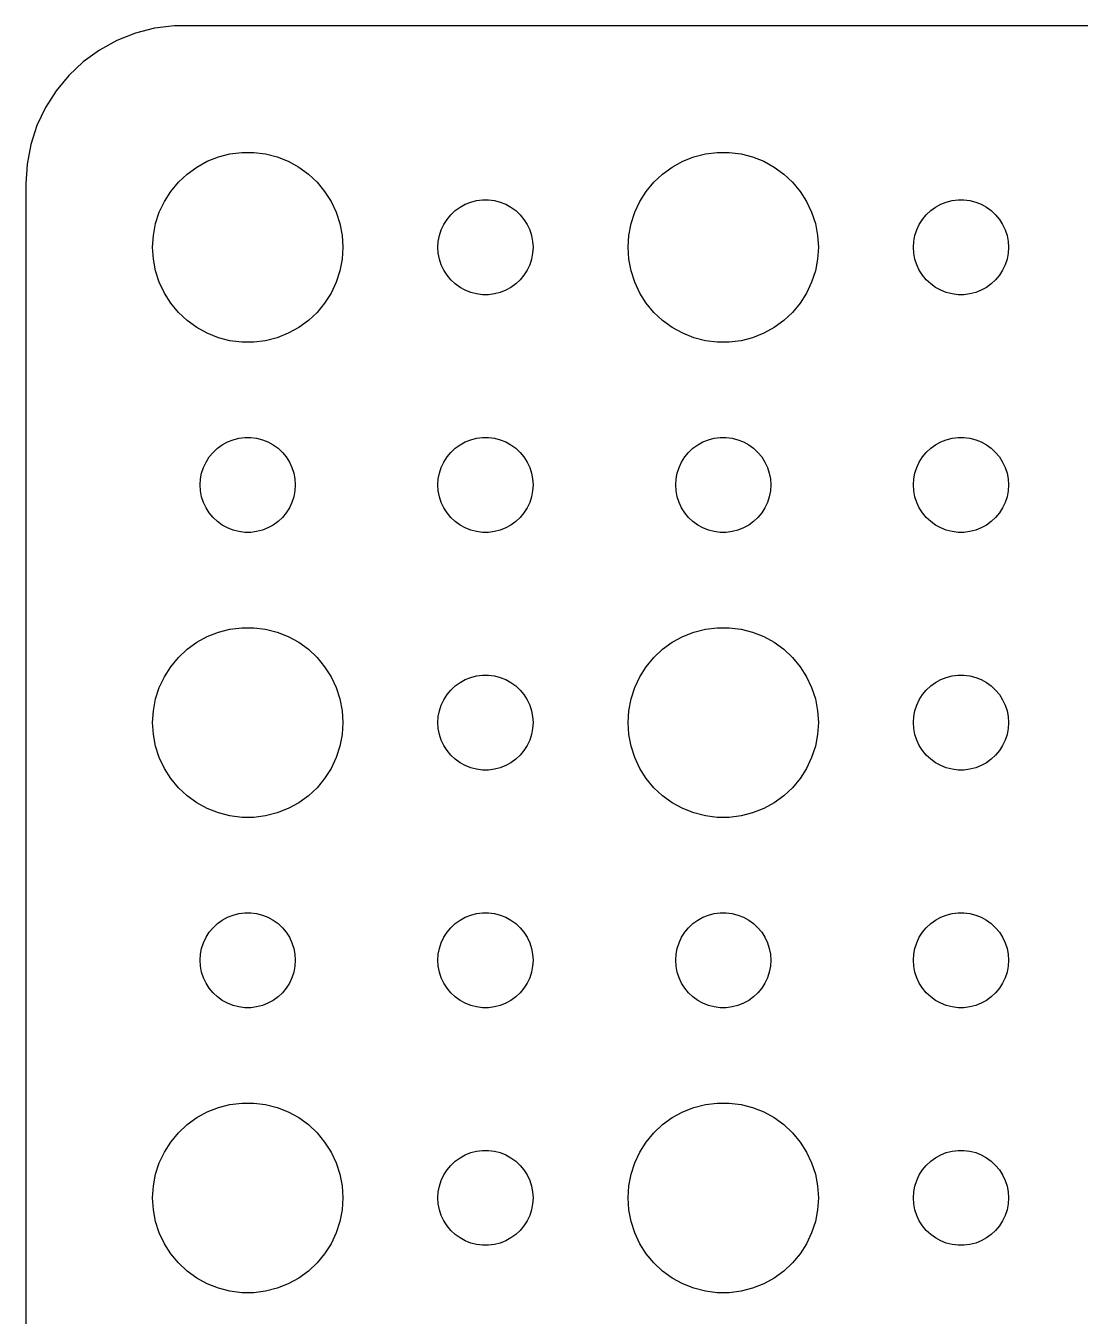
# Model space of a CAD drawing. Header units: metres. Extents: x -37 to 37, y 383 to 793.
# Drawn here: x -37 to -3.74, y 668.27 to 708.99 of the extents above; entities that cross this region are included whole.
import ezdxf

# ---------------------------------------------------------------- set-up
doc = ezdxf.new("R2010")
doc.units = ezdxf.units.M

msp = doc.modelspace()

# ---------------------------------------------------------------- linework, layer by layer
for p, q in [((-33.5451, 708.755), (-34.1289, 708.524)), ((-32.9369, 708.911), (-33.5451, 708.755)), ((-32.3139, 708.99), (-32.9369, 708.911)), ((32.3139, 708.99), (-32.3139, 708.99)), ((-34.6791, 708.222), (-35.1871, 707.853)), ((-34.1289, 708.524), (-34.6791, 708.222)), ((-35.1871, 707.853), (-35.6448, 707.423)), ((-35.6448, 707.423), (-36.0451, 706.939)), ((-36.0451, 706.939), (-36.3815, 706.409)), ((-36.3815, 706.409), (-36.6489, 705.841)), ((-36.6489, 705.841), (-36.8429, 705.243)), ((-36.8429, 705.243), (-36.9606, 704.627)), ((-30.927, 704.853), (-30.5621, 704.947)), ((-30.5621, 704.947), (-30.1884, 704.994)), ((-30.1884, 704.994), (-29.8116, 704.994)), ((-29.8116, 704.994), (-29.4379, 704.947)), ((-29.4379, 704.947), (-29.0729, 704.853)), ((-15.927, 704.853), (-15.5621, 704.947)), ((-15.5621, 704.947), (-15.1884, 704.994)), ((-15.1884, 704.994), (-14.8116, 704.994)), ((-14.8116, 704.994), (-14.4379, 704.947)), ((-14.4379, 704.947), (-14.0729, 704.853)), ((-36.9606, 704.627), (-37, 704)), ((-31.9123, 704.312), (-31.6075, 704.533)), ((-31.6075, 704.533), (-31.2773, 704.714)), ((-31.2773, 704.714), (-30.927, 704.853)), ((-29.0729, 704.853), (-28.7227, 704.714)), ((-28.7227, 704.714), (-28.3925, 704.533)), ((-28.3925, 704.533), (-28.0877, 704.312)), ((-16.9123, 704.312), (-16.6075, 704.533)), ((-16.6075, 704.533), (-16.2773, 704.714)), ((-16.2773, 704.714), (-15.927, 704.853)), ((-14.0729, 704.853), (-13.7227, 704.714)), ((-13.7227, 704.714), (-13.3925, 704.533)), ((-13.3925, 704.533), (-13.0877, 704.312)), ((-32.1869, 704.054), (-31.9123, 704.312)), ((-28.0877, 704.312), (-27.8131, 704.054)), ((-17.1869, 704.054), (-16.9123, 704.312)), ((-13.0877, 704.312), (-12.8131, 704.054)), ((-37, 704), (-37, 640)), ((-32.6289, 703.445), (-32.427, 703.763)), ((-32.427, 703.763), (-32.1869, 704.054)), ((-27.8131, 704.054), (-27.5729, 703.763)), ((-27.5729, 703.763), (-27.3711, 703.445)), ((-17.6289, 703.445), (-17.427, 703.763)), ((-17.427, 703.763), (-17.1869, 704.054)), ((-12.8131, 704.054), (-12.5729, 703.763)), ((-12.5729, 703.763), (-12.3711, 703.445)), ((-32.7893, 703.104), (-32.6289, 703.445)), ((-27.3711, 703.445), (-27.2107, 703.104)), ((-23.3037, 703.266), (-23.1387, 703.357)), ((-23.1387, 703.357), (-22.9635, 703.427)), ((-22.9635, 703.427), (-22.7811, 703.473)), ((-22.7811, 703.473), (-22.5942, 703.497)), ((-22.5942, 703.497), (-22.4058, 703.497)), ((-22.4058, 703.497), (-22.2189, 703.473)), ((-22.2189, 703.473), (-22.0365, 703.427)), ((-22.0365, 703.427), (-21.8613, 703.357)), ((-21.8613, 703.357), (-21.6963, 703.266)), ((-17.7893, 703.104), (-17.6289, 703.445)), ((-12.3711, 703.445), (-12.2107, 703.104)), ((-8.30373, 703.266), (-8.13866, 703.357)), ((-8.13866, 703.357), (-7.96352, 703.427)), ((-7.96352, 703.427), (-7.78107, 703.473)), ((-7.78107, 703.473), (-7.59418, 703.497)), ((-7.59418, 703.497), (-7.40581, 703.497)), ((-7.40581, 703.497), (-7.21892, 703.473)), ((-7.21892, 703.473), (-7.03647, 703.427)), ((-7.03647, 703.427), (-6.86133, 703.357)), ((-6.86133, 703.357), (-6.69626, 703.266)), ((-32.9057, 702.746), (-32.7893, 703.104)), ((-27.2107, 703.104), (-27.0942, 702.746)), ((-23.7135, 702.882), (-23.5934, 703.027)), ((-23.5934, 703.027), (-23.4561, 703.156)), ((-23.4561, 703.156), (-23.3037, 703.266)), ((-21.6963, 703.266), (-21.5439, 703.156)), ((-21.5439, 703.156), (-21.4065, 703.027)), ((-21.4065, 703.027), (-21.2865, 702.882)), ((-17.9057, 702.746), (-17.7893, 703.104)), ((-12.2107, 703.104), (-12.0942, 702.746)), ((-8.71352, 702.882), (-8.59344, 703.027)), ((-8.59344, 703.027), (-8.45613, 703.156)), ((-8.45613, 703.156), (-8.30373, 703.266)), ((-6.69626, 703.266), (-6.54385, 703.156)), ((-6.54385, 703.156), (-6.40654, 703.027)), ((-6.40654, 703.027), (-6.28647, 702.882)), ((-32.9763, 702.376), (-32.9057, 702.746)), ((-27.0942, 702.746), (-27.0237, 702.376)), ((-23.9529, 702.373), (-23.8947, 702.552)), ((-23.8947, 702.552), (-23.8145, 702.723)), ((-23.8145, 702.723), (-23.7135, 702.882)), ((-21.2865, 702.882), (-21.1855, 702.723)), ((-21.1855, 702.723), (-21.1053, 702.552)), ((-21.1053, 702.552), (-21.0471, 702.373)), ((-17.9763, 702.376), (-17.9057, 702.746)), ((-12.0942, 702.746), (-12.0237, 702.376)), ((-8.95287, 702.373), (-8.89465, 702.552)), ((-8.89465, 702.552), (-8.81445, 702.723)), ((-8.81445, 702.723), (-8.71352, 702.882)), ((-6.28647, 702.882), (-6.18553, 702.723)), ((-6.18553, 702.723), (-6.10533, 702.552)), ((-6.10533, 702.552), (-6.04712, 702.373)), ((-33, 702), (-32.9763, 702.376)), ((-27.0237, 702.376), (-27, 702)), ((-24, 702), (-23.9882, 702.188)), ((-23.9882, 702.188), (-23.9529, 702.373)), ((-21.0471, 702.373), (-21.0118, 702.188)), ((-21.0118, 702.188), (-21, 702)), ((-18, 702), (-17.9763, 702.376)), ((-12.0237, 702.376), (-12, 702)), ((-9, 702), (-8.98816, 702.188)), ((-8.98816, 702.188), (-8.95287, 702.373)), ((-6.04712, 702.373), (-6.01183, 702.188)), ((-6.01183, 702.188), (-6, 702)), ((-32.9763, 701.624), (-33, 702)), ((-27, 702), (-27.0237, 701.624)), ((-23.9882, 701.812), (-24, 702)), ((-23.9529, 701.627), (-23.9882, 701.812)), ((-21.0118, 701.812), (-21.0471, 701.627)), ((-21, 702), (-21.0118, 701.812)), ((-17.9763, 701.624), (-18, 702)), ((-12, 702), (-12.0237, 701.624)), ((-8.98816, 701.812), (-9, 702)), ((-8.95287, 701.627), (-8.98816, 701.812)), ((-6.01183, 701.812), (-6.04712, 701.627)), ((-6, 702), (-6.01183, 701.812)), ((-32.9057, 701.254), (-32.9763, 701.624)), ((-27.0237, 701.624), (-27.0942, 701.254)), ((-23.8947, 701.448), (-23.9529, 701.627)), ((-23.8145, 701.277), (-23.8947, 701.448)), ((-23.7135, 701.118), (-23.8145, 701.277)), ((-21.1855, 701.277), (-21.2865, 701.118)), ((-21.1053, 701.448), (-21.1855, 701.277)), ((-21.0471, 701.627), (-21.1053, 701.448)), ((-17.9057, 701.254), (-17.9763, 701.624)), ((-12.0237, 701.624), (-12.0942, 701.254)), ((-8.89465, 701.448), (-8.95287, 701.627)), ((-8.81445, 701.277), (-8.89465, 701.448)), ((-8.71352, 701.118), (-8.81445, 701.277)), ((-6.18553, 701.277), (-6.28647, 701.118)), ((-6.10533, 701.448), (-6.18553, 701.277)), ((-6.04712, 701.627), (-6.10533, 701.448)), ((-32.7893, 700.896), (-32.9057, 701.254)), ((-32.6289, 700.555), (-32.7893, 700.896)), ((-27.2107, 700.896), (-27.3711, 700.555)), ((-27.0942, 701.254), (-27.2107, 700.896)), ((-23.5934, 700.973), (-23.7135, 701.118)), ((-23.4561, 700.844), (-23.5934, 700.973)), ((-21.4065, 700.973), (-21.5439, 700.844)), ((-21.2865, 701.118), (-21.4065, 700.973)), ((-17.7893, 700.896), (-17.9057, 701.254)), ((-17.6289, 700.555), (-17.7893, 700.896)), ((-12.2107, 700.896), (-12.3711, 700.555)), ((-12.0942, 701.254), (-12.2107, 700.896)), ((-8.59344, 700.973), (-8.71352, 701.118)), ((-8.45613, 700.844), (-8.59344, 700.973)), ((-6.40654, 700.973), (-6.54385, 700.844)), ((-6.28647, 701.118), (-6.40654, 700.973)), ((-32.427, 700.237), (-32.6289, 700.555)), ((-27.3711, 700.555), (-27.5729, 700.237)), ((-23.3037, 700.734), (-23.4561, 700.844)), ((-23.1387, 700.643), (-23.3037, 700.734)), ((-22.9635, 700.573), (-23.1387, 700.643)), ((-22.7811, 700.527), (-22.9635, 700.573)), ((-22.5942, 700.503), (-22.7811, 700.527)), ((-22.4058, 700.503), (-22.5942, 700.503)), ((-22.2189, 700.527), (-22.4058, 700.503)), ((-22.0365, 700.573), (-22.2189, 700.527)), ((-21.8613, 700.643), (-22.0365, 700.573)), ((-21.6963, 700.734), (-21.8613, 700.643)), ((-21.5439, 700.844), (-21.6963, 700.734)), ((-17.427, 700.237), (-17.6289, 700.555)), ((-12.3711, 700.555), (-12.5729, 700.237)), ((-8.30373, 700.734), (-8.45613, 700.844)), ((-8.13866, 700.643), (-8.30373, 700.734)), ((-7.96352, 700.573), (-8.13866, 700.643)), ((-7.78107, 700.527), (-7.96352, 700.573)), ((-7.59418, 700.503), (-7.78107, 700.527)), ((-7.40581, 700.503), (-7.59418, 700.503)), ((-7.21892, 700.527), (-7.40581, 700.503)), ((-7.03647, 700.573), (-7.21892, 700.527)), ((-6.86133, 700.643), (-7.03647, 700.573)), ((-6.69626, 700.734), (-6.86133, 700.643)), ((-6.54385, 700.844), (-6.69626, 700.734)), ((-32.1869, 699.946), (-32.427, 700.237)), ((-27.5729, 700.237), (-27.8131, 699.946)), ((-17.1869, 699.946), (-17.427, 700.237)), ((-12.5729, 700.237), (-12.8131, 699.946)), ((-31.9123, 699.688), (-32.1869, 699.946)), ((-31.6075, 699.467), (-31.9123, 699.688)), ((-28.0877, 699.688), (-28.3925, 699.467)), ((-27.8131, 699.946), (-28.0877, 699.688)), ((-16.9123, 699.688), (-17.1869, 699.946)), ((-16.6075, 699.467), (-16.9123, 699.688)), ((-13.0877, 699.688), (-13.3925, 699.467)), ((-12.8131, 699.946), (-13.0877, 699.688)), ((-31.2773, 699.286), (-31.6075, 699.467)), ((-30.927, 699.147), (-31.2773, 699.286)), ((-28.7227, 699.286), (-29.0729, 699.147)), ((-28.3925, 699.467), (-28.7227, 699.286)), ((-16.2773, 699.286), (-16.6075, 699.467)), ((-15.927, 699.147), (-16.2773, 699.286)), ((-13.7227, 699.286), (-14.0729, 699.147)), ((-13.3925, 699.467), (-13.7227, 699.286)), ((-30.5621, 699.053), (-30.927, 699.147)), ((-30.1884, 699.006), (-30.5621, 699.053)), ((-29.8116, 699.006), (-30.1884, 699.006)), ((-29.4379, 699.053), (-29.8116, 699.006)), ((-29.0729, 699.147), (-29.4379, 699.053)), ((-15.5621, 699.053), (-15.927, 699.147)), ((-15.1884, 699.006), (-15.5621, 699.053)), ((-14.8116, 699.006), (-15.1884, 699.006)), ((-14.4379, 699.053), (-14.8116, 699.006)), ((-14.0729, 699.147), (-14.4379, 699.053)), ((-30.4635, 695.927), (-30.2811, 695.973)), ((-30.2811, 695.973), (-30.0942, 695.997)), ((-30.0942, 695.997), (-29.9058, 695.997)), ((-29.9058, 695.997), (-29.7189, 695.973)), ((-29.7189, 695.973), (-29.5365, 695.927)), ((-22.9635, 695.927), (-22.7811, 695.973)), ((-22.7811, 695.973), (-22.5942, 695.997)), ((-22.5942, 695.997), (-22.4058, 695.997)), ((-22.4058, 695.997), (-22.2189, 695.973)), ((-22.2189, 695.973), (-22.0365, 695.927)), ((-15.4635, 695.927), (-15.2811, 695.973)), ((-15.2811, 695.973), (-15.0942, 695.997)), ((-15.0942, 695.997), (-14.9058, 695.997)), ((-14.9058, 695.997), (-14.7189, 695.973)), ((-14.7189, 695.973), (-14.5365, 695.927)), ((-7.96352, 695.927), (-7.78107, 695.973)), ((-7.78107, 695.973), (-7.59418, 695.997)), ((-7.59418, 695.997), (-7.40581, 695.997)), ((-7.40581, 695.997), (-7.21892, 695.973)), ((-7.21892, 695.973), (-7.03647, 695.927)), ((-31.0934, 695.527), (-30.9561, 695.656)), ((-30.9561, 695.656), (-30.8037, 695.766)), ((-30.8037, 695.766), (-30.6387, 695.857)), ((-30.6387, 695.857), (-30.4635, 695.927)), ((-29.5365, 695.927), (-29.3613, 695.857)), ((-29.3613, 695.857), (-29.1963, 695.766)), ((-29.1963, 695.766), (-29.0439, 695.656)), ((-29.0439, 695.656), (-28.9065, 695.527)), ((-23.5934, 695.527), (-23.4561, 695.656)), ((-23.4561, 695.656), (-23.3037, 695.766)), ((-23.3037, 695.766), (-23.1387, 695.857)), ((-23.1387, 695.857), (-22.9635, 695.927)), ((-22.0365, 695.927), (-21.8613, 695.857)), ((-21.8613, 695.857), (-21.6963, 695.766)), ((-21.6963, 695.766), (-21.5439, 695.656)), ((-21.5439, 695.656), (-21.4065, 695.527)), ((-16.0934, 695.527), (-15.9561, 695.656)), ((-15.9561, 695.656), (-15.8037, 695.766)), ((-15.8037, 695.766), (-15.6387, 695.857)), ((-15.6387, 695.857), (-15.4635, 695.927)), ((-14.5365, 695.927), (-14.3613, 695.857)), ((-14.3613, 695.857), (-14.1963, 695.766)), ((-14.1963, 695.766), (-14.0439, 695.656)), ((-14.0439, 695.656), (-13.9065, 695.527)), ((-8.59344, 695.527), (-8.45613, 695.656)), ((-8.45613, 695.656), (-8.30373, 695.766)), ((-8.30373, 695.766), (-8.13866, 695.857)), ((-8.13866, 695.857), (-7.96352, 695.927)), ((-7.03647, 695.927), (-6.86133, 695.857)), ((-6.86133, 695.857), (-6.69626, 695.766)), ((-6.69626, 695.766), (-6.54385, 695.656)), ((-6.54385, 695.656), (-6.40654, 695.527)), ((-31.3947, 695.052), (-31.3145, 695.223)), ((-31.3145, 695.223), (-31.2135, 695.382)), ((-31.2135, 695.382), (-31.0934, 695.527)), ((-28.9065, 695.527), (-28.7865, 695.382)), ((-28.7865, 695.382), (-28.6855, 695.223)), ((-28.6855, 695.223), (-28.6053, 695.052)), ((-23.8947, 695.052), (-23.8145, 695.223)), ((-23.8145, 695.223), (-23.7135, 695.382)), ((-23.7135, 695.382), (-23.5934, 695.527)), ((-21.4065, 695.527), (-21.2865, 695.382)), ((-21.2865, 695.382), (-21.1855, 695.223)), ((-21.1855, 695.223), (-21.1053, 695.052)), ((-16.3947, 695.052), (-16.3145, 695.223)), ((-16.3145, 695.223), (-16.2135, 695.382)), ((-16.2135, 695.382), (-16.0934, 695.527)), ((-13.9065, 695.527), (-13.7865, 695.382)), ((-13.7865, 695.382), (-13.6855, 695.223)), ((-13.6855, 695.223), (-13.6053, 695.052)), ((-8.89465, 695.052), (-8.81445, 695.223)), ((-8.81445, 695.223), (-8.71352, 695.382)), ((-8.71352, 695.382), (-8.59344, 695.527)), ((-6.40654, 695.527), (-6.28647, 695.382)), ((-6.28647, 695.382), (-6.18553, 695.223)), ((-6.18553, 695.223), (-6.10533, 695.052)), ((-31.4882, 694.688), (-31.4529, 694.873)), ((-31.4529, 694.873), (-31.3947, 695.052)), ((-28.6053, 695.052), (-28.5471, 694.873)), ((-28.5471, 694.873), (-28.5118, 694.688)), ((-23.9882, 694.688), (-23.9529, 694.873)), ((-23.9529, 694.873), (-23.8947, 695.052)), ((-21.1053, 695.052), (-21.0471, 694.873)), ((-21.0471, 694.873), (-21.0118, 694.688)), ((-16.4882, 694.688), (-16.4529, 694.873)), ((-16.4529, 694.873), (-16.3947, 695.052)), ((-13.6053, 695.052), (-13.5471, 694.873)), ((-13.5471, 694.873), (-13.5118, 694.688)), ((-8.98816, 694.688), (-8.95287, 694.873)), ((-8.95287, 694.873), (-8.89465, 695.052)), ((-6.10533, 695.052), (-6.04712, 694.873)), ((-6.04712, 694.873), (-6.01183, 694.688)), ((-31.5, 694.5), (-31.4882, 694.688)), ((-31.4882, 694.312), (-31.5, 694.5)), ((-28.5118, 694.688), (-28.5, 694.5)), ((-28.5, 694.5), (-28.5118, 694.312)), ((-24, 694.5), (-23.9882, 694.688)), ((-23.9882, 694.312), (-24, 694.5)), ((-21.0118, 694.688), (-21, 694.5)), ((-21, 694.5), (-21.0118, 694.312)), ((-16.5, 694.5), (-16.4882, 694.688)), ((-16.4882, 694.312), (-16.5, 694.5)), ((-13.5118, 694.688), (-13.5, 694.5)), ((-13.5, 694.5), (-13.5118, 694.312)), ((-9, 694.5), (-8.98816, 694.688)), ((-8.98816, 694.312), (-9, 694.5)), ((-6.01183, 694.688), (-6, 694.5)), ((-6, 694.5), (-6.01183, 694.312)), ((-31.4529, 694.127), (-31.4882, 694.312)), ((-31.3947, 693.948), (-31.4529, 694.127)), ((-31.3145, 693.777), (-31.3947, 693.948)), ((-28.6053, 693.948), (-28.6855, 693.777)), ((-28.5471, 694.127), (-28.6053, 693.948)), ((-28.5118, 694.312), (-28.5471, 694.127)), ((-23.9529, 694.127), (-23.9882, 694.312)), ((-23.8947, 693.948), (-23.9529, 694.127)), ((-23.8145, 693.777), (-23.8947, 693.948)), ((-21.1053, 693.948), (-21.1855, 693.777)), ((-21.0471, 694.127), (-21.1053, 693.948)), ((-21.0118, 694.312), (-21.0471, 694.127)), ((-16.4529, 694.127), (-16.4882, 694.312)), ((-16.3947, 693.948), (-16.4529, 694.127)), ((-16.3145, 693.777), (-16.3947, 693.948)), ((-13.6053, 693.948), (-13.6855, 693.777)), ((-13.5471, 694.127), (-13.6053, 693.948)), ((-13.5118, 694.312), (-13.5471, 694.127)), ((-8.95287, 694.127), (-8.98816, 694.312)), ((-8.89465, 693.948), (-8.95287, 694.127)), ((-8.81445, 693.777), (-8.89465, 693.948)), ((-6.10533, 693.948), (-6.18553, 693.777)), ((-6.04712, 694.127), (-6.10533, 693.948)), ((-6.01183, 694.312), (-6.04712, 694.127)), ((-31.2135, 693.618), (-31.3145, 693.777)), ((-31.0934, 693.473), (-31.2135, 693.618)), ((-28.7865, 693.618), (-28.9065, 693.473)), ((-28.6855, 693.777), (-28.7865, 693.618)), ((-23.7135, 693.618), (-23.8145, 693.777)), ((-23.5934, 693.473), (-23.7135, 693.618)), ((-21.2865, 693.618), (-21.4065, 693.473)), ((-21.1855, 693.777), (-21.2865, 693.618)), ((-16.2135, 693.618), (-16.3145, 693.777)), ((-16.0934, 693.473), (-16.2135, 693.618)), ((-13.7865, 693.618), (-13.9065, 693.473)), ((-13.6855, 693.777), (-13.7865, 693.618)), ((-8.71352, 693.618), (-8.81445, 693.777)), ((-8.59344, 693.473), (-8.71352, 693.618)), ((-6.28647, 693.618), (-6.40654, 693.473)), ((-6.18553, 693.777), (-6.28647, 693.618)), ((-30.9561, 693.344), (-31.0934, 693.473)), ((-30.8037, 693.234), (-30.9561, 693.344)), ((-30.6387, 693.143), (-30.8037, 693.234)), ((-30.4635, 693.073), (-30.6387, 693.143)), ((-29.3613, 693.143), (-29.5365, 693.073)), ((-29.1963, 693.234), (-29.3613, 693.143)), ((-29.0439, 693.344), (-29.1963, 693.234)), ((-28.9065, 693.473), (-29.0439, 693.344)), ((-23.4561, 693.344), (-23.5934, 693.473)), ((-23.3037, 693.234), (-23.4561, 693.344)), ((-23.1387, 693.143), (-23.3037, 693.234)), ((-22.9635, 693.073), (-23.1387, 693.143)), ((-21.8613, 693.143), (-22.0365, 693.073)), ((-21.6963, 693.234), (-21.8613, 693.143)), ((-21.5439, 693.344), (-21.6963, 693.234)), ((-21.4065, 693.473), (-21.5439, 693.344)), ((-15.9561, 693.344), (-16.0934, 693.473)), ((-15.8037, 693.234), (-15.9561, 693.344)), ((-15.6387, 693.143), (-15.8037, 693.234)), ((-15.4635, 693.073), (-15.6387, 693.143)), ((-14.3613, 693.143), (-14.5365, 693.073)), ((-14.1963, 693.234), (-14.3613, 693.143)), ((-14.0439, 693.344), (-14.1963, 693.234)), ((-13.9065, 693.473), (-14.0439, 693.344)), ((-8.45613, 693.344), (-8.59344, 693.473)), ((-8.30373, 693.234), (-8.45613, 693.344)), ((-8.13866, 693.143), (-8.30373, 693.234)), ((-7.96352, 693.073), (-8.13866, 693.143)), ((-6.86133, 693.143), (-7.03647, 693.073)), ((-6.69626, 693.234), (-6.86133, 693.143)), ((-6.54385, 693.344), (-6.69626, 693.234)), ((-6.40654, 693.473), (-6.54385, 693.344)), ((-30.2811, 693.027), (-30.4635, 693.073)), ((-30.0942, 693.003), (-30.2811, 693.027)), ((-29.9058, 693.003), (-30.0942, 693.003)), ((-29.7189, 693.027), (-29.9058, 693.003)), ((-29.5365, 693.073), (-29.7189, 693.027)), ((-22.7811, 693.027), (-22.9635, 693.073)), ((-22.5942, 693.003), (-22.7811, 693.027)), ((-22.4058, 693.003), (-22.5942, 693.003)), ((-22.2189, 693.027), (-22.4058, 693.003)), ((-22.0365, 693.073), (-22.2189, 693.027)), ((-15.2811, 693.027), (-15.4635, 693.073)), ((-15.0942, 693.003), (-15.2811, 693.027)), ((-14.9058, 693.003), (-15.0942, 693.003)), ((-14.7189, 693.027), (-14.9058, 693.003)), ((-14.5365, 693.073), (-14.7189, 693.027)), ((-7.78107, 693.027), (-7.96352, 693.073)), ((-7.59418, 693.003), (-7.78107, 693.027)), ((-7.40581, 693.003), (-7.59418, 693.003)), ((-7.21892, 693.027), (-7.40581, 693.003)), ((-7.03647, 693.073), (-7.21892, 693.027)), ((-30.927, 689.853), (-30.5621, 689.947)), ((-30.5621, 689.947), (-30.1884, 689.994)), ((-30.1884, 689.994), (-29.8116, 689.994)), ((-29.8116, 689.994), (-29.4379, 689.947)), ((-29.4379, 689.947), (-29.0729, 689.853)), ((-15.927, 689.853), (-15.5621, 689.947)), ((-15.5621, 689.947), (-15.1884, 689.994)), ((-15.1884, 689.994), (-14.8116, 689.994)), ((-14.8116, 689.994), (-14.4379, 689.947)), ((-14.4379, 689.947), (-14.0729, 689.853)), ((-31.9123, 689.312), (-31.6075, 689.533)), ((-31.6075, 689.533), (-31.2773, 689.714)), ((-31.2773, 689.714), (-30.927, 689.853)), ((-29.0729, 689.853), (-28.7227, 689.714)), ((-28.7227, 689.714), (-28.3925, 689.533)), ((-28.3925, 689.533), (-28.0877, 689.312)), ((-16.9123, 689.312), (-16.6075, 689.533)), ((-16.6075, 689.533), (-16.2773, 689.714)), ((-16.2773, 689.714), (-15.927, 689.853)), ((-14.0729, 689.853), (-13.7227, 689.714)), ((-13.7227, 689.714), (-13.3925, 689.533)), ((-13.3925, 689.533), (-13.0877, 689.312)), ((-32.427, 688.763), (-32.1869, 689.054)), ((-32.1869, 689.054), (-31.9123, 689.312)), ((-28.0877, 689.312), (-27.8131, 689.054)), ((-27.8131, 689.054), (-27.5729, 688.763)), ((-17.427, 688.763), (-17.1869, 689.054)), ((-17.1869, 689.054), (-16.9123, 689.312)), ((-13.0877, 689.312), (-12.8131, 689.054)), ((-12.8131, 689.054), (-12.5729, 688.763)), ((-32.6289, 688.445), (-32.427, 688.763)), ((-27.5729, 688.763), (-27.3711, 688.445)), ((-17.6289, 688.445), (-17.427, 688.763)), ((-12.5729, 688.763), (-12.3711, 688.445)), ((-32.7893, 688.104), (-32.6289, 688.445)), ((-27.3711, 688.445), (-27.2107, 688.104)), ((-23.4561, 688.156), (-23.3037, 688.266)), ((-23.3037, 688.266), (-23.1387, 688.357)), ((-23.1387, 688.357), (-22.9635, 688.427)), ((-22.9635, 688.427), (-22.7811, 688.473)), ((-22.7811, 688.473), (-22.5942, 688.497)), ((-22.5942, 688.497), (-22.4058, 688.497)), ((-22.4058, 688.497), (-22.2189, 688.473)), ((-22.2189, 688.473), (-22.0365, 688.427)), ((-22.0365, 688.427), (-21.8613, 688.357)), ((-21.8613, 688.357), (-21.6963, 688.266)), ((-21.6963, 688.266), (-21.5439, 688.156)), ((-17.7893, 688.104), (-17.6289, 688.445)), ((-12.3711, 688.445), (-12.2107, 688.104)), ((-8.45613, 688.156), (-8.30373, 688.266)), ((-8.30373, 688.266), (-8.13866, 688.357)), ((-8.13866, 688.357), (-7.96352, 688.427)), ((-7.96352, 688.427), (-7.78107, 688.473)), ((-7.78107, 688.473), (-7.59418, 688.497)), ((-7.59418, 688.497), (-7.40581, 688.497)), ((-7.40581, 688.497), (-7.21892, 688.473)), ((-7.21892, 688.473), (-7.03647, 688.427)), ((-7.03647, 688.427), (-6.86133, 688.357)), ((-6.86133, 688.357), (-6.69626, 688.266)), ((-6.69626, 688.266), (-6.54385, 688.156)), ((-32.9057, 687.746), (-32.7893, 688.104)), ((-27.2107, 688.104), (-27.0942, 687.746)), ((-23.8145, 687.723), (-23.7135, 687.882)), ((-23.7135, 687.882), (-23.5934, 688.027)), ((-23.5934, 688.027), (-23.4561, 688.156)), ((-21.5439, 688.156), (-21.4065, 688.027)), ((-21.4065, 688.027), (-21.2865, 687.882)), ((-21.2865, 687.882), (-21.1855, 687.723)), ((-17.9057, 687.746), (-17.7893, 688.104)), ((-12.2107, 688.104), (-12.0942, 687.746)), ((-8.81445, 687.723), (-8.71352, 687.882)), ((-8.71352, 687.882), (-8.59344, 688.027)), ((-8.59344, 688.027), (-8.45613, 688.156)), ((-6.54385, 688.156), (-6.40654, 688.027)), ((-6.40654, 688.027), (-6.28647, 687.882)), ((-6.28647, 687.882), (-6.18553, 687.723)), ((-32.9763, 687.376), (-32.9057, 687.746)), ((-27.0942, 687.746), (-27.0237, 687.376)), ((-23.9529, 687.373), (-23.8947, 687.552)), ((-23.8947, 687.552), (-23.8145, 687.723)), ((-21.1855, 687.723), (-21.1053, 687.552)), ((-21.1053, 687.552), (-21.0471, 687.373)), ((-17.9763, 687.376), (-17.9057, 687.746)), ((-12.0942, 687.746), (-12.0237, 687.376)), ((-8.95287, 687.373), (-8.89465, 687.552)), ((-8.89465, 687.552), (-8.81445, 687.723)), ((-6.18553, 687.723), (-6.10533, 687.552)), ((-6.10533, 687.552), (-6.04712, 687.373)), ((-33, 687), (-32.9763, 687.376)), ((-27.0237, 687.376), (-27, 687)), ((-24, 687), (-23.9882, 687.188)), ((-23.9882, 687.188), (-23.9529, 687.373)), ((-21.0471, 687.373), (-21.0118, 687.188)), ((-21.0118, 687.188), (-21, 687)), ((-18, 687), (-17.9763, 687.376)), ((-12.0237, 687.376), (-12, 687)), ((-9, 687), (-8.98816, 687.188)), ((-8.98816, 687.188), (-8.95287, 687.373)), ((-6.04712, 687.373), (-6.01183, 687.188)), ((-6.01183, 687.188), (-6, 687)), ((-32.9763, 686.624), (-33, 687)), ((-32.9057, 686.254), (-32.9763, 686.624)), ((-27.0237, 686.624), (-27.0942, 686.254)), ((-27, 687), (-27.0237, 686.624)), ((-23.9882, 686.812), (-24, 687)), ((-23.9529, 686.627), (-23.9882, 686.812)), ((-23.8947, 686.448), (-23.9529, 686.627)), ((-21.0471, 686.627), (-21.1053, 686.448)), ((-21.0118, 686.812), (-21.0471, 686.627)), ((-21, 687), (-21.0118, 686.812)), ((-17.9763, 686.624), (-18, 687)), ((-17.9057, 686.254), (-17.9763, 686.624)), ((-12.0237, 686.624), (-12.0942, 686.254)), ((-12, 687), (-12.0237, 686.624)), ((-8.98816, 686.812), (-9, 687)), ((-8.95287, 686.627), (-8.98816, 686.812)), ((-8.89465, 686.448), (-8.95287, 686.627)), ((-6.04712, 686.627), (-6.10533, 686.448)), ((-6.01183, 686.812), (-6.04712, 686.627)), ((-6, 687), (-6.01183, 686.812)), ((-32.7893, 685.896), (-32.9057, 686.254)), ((-27.0942, 686.254), (-27.2107, 685.896)), ((-23.8145, 686.277), (-23.8947, 686.448)), ((-23.7135, 686.118), (-23.8145, 686.277)), ((-21.1855, 686.277), (-21.2865, 686.118)), ((-21.1053, 686.448), (-21.1855, 686.277)), ((-17.7893, 685.896), (-17.9057, 686.254)), ((-12.0942, 686.254), (-12.2107, 685.896)), ((-8.81445, 686.277), (-8.89465, 686.448)), ((-8.71352, 686.118), (-8.81445, 686.277)), ((-6.18553, 686.277), (-6.28647, 686.118)), ((-6.10533, 686.448), (-6.18553, 686.277)), ((-32.6289, 685.555), (-32.7893, 685.896)), ((-27.2107, 685.896), (-27.3711, 685.555)), ((-23.5934, 685.973), (-23.7135, 686.118)), ((-23.4561, 685.844), (-23.5934, 685.973)), ((-23.3037, 685.734), (-23.4561, 685.844)), ((-21.5439, 685.844), (-21.6963, 685.734)), ((-21.4065, 685.973), (-21.5439, 685.844)), ((-21.2865, 686.118), (-21.4065, 685.973)), ((-17.6289, 685.555), (-17.7893, 685.896)), ((-12.2107, 685.896), (-12.3711, 685.555)), ((-8.59344, 685.973), (-8.71352, 686.118)), ((-8.45613, 685.844), (-8.59344, 685.973)), ((-8.30373, 685.734), (-8.45613, 685.844)), ((-6.54385, 685.844), (-6.69626, 685.734)), ((-6.40654, 685.973), (-6.54385, 685.844)), ((-6.28647, 686.118), (-6.40654, 685.973)), ((-32.427, 685.237), (-32.6289, 685.555)), ((-27.3711, 685.555), (-27.5729, 685.237)), ((-23.1387, 685.643), (-23.3037, 685.734)), ((-22.9635, 685.573), (-23.1387, 685.643)), ((-22.7811, 685.527), (-22.9635, 685.573)), ((-22.5942, 685.503), (-22.7811, 685.527)), ((-22.4058, 685.503), (-22.5942, 685.503)), ((-22.2189, 685.527), (-22.4058, 685.503)), ((-22.0365, 685.573), (-22.2189, 685.527)), ((-21.8613, 685.643), (-22.0365, 685.573)), ((-21.6963, 685.734), (-21.8613, 685.643)), ((-17.427, 685.237), (-17.6289, 685.555)), ((-12.3711, 685.555), (-12.5729, 685.237)), ((-8.13866, 685.643), (-8.30373, 685.734)), ((-7.96352, 685.573), (-8.13866, 685.643)), ((-7.78107, 685.527), (-7.96352, 685.573)), ((-7.59418, 685.503), (-7.78107, 685.527)), ((-7.40581, 685.503), (-7.59418, 685.503)), ((-7.21892, 685.527), (-7.40581, 685.503)), ((-7.03647, 685.573), (-7.21892, 685.527)), ((-6.86133, 685.643), (-7.03647, 685.573)), ((-6.69626, 685.734), (-6.86133, 685.643)), ((-32.1869, 684.946), (-32.427, 685.237)), ((-27.5729, 685.237), (-27.8131, 684.946)), ((-17.1869, 684.946), (-17.427, 685.237)), ((-12.5729, 685.237), (-12.8131, 684.946)), ((-31.9123, 684.688), (-32.1869, 684.946)), ((-31.6075, 684.467), (-31.9123, 684.688)), ((-28.0877, 684.688), (-28.3925, 684.467)), ((-27.8131, 684.946), (-28.0877, 684.688)), ((-16.9123, 684.688), (-17.1869, 684.946)), ((-16.6075, 684.467), (-16.9123, 684.688)), ((-13.0877, 684.688), (-13.3925, 684.467)), ((-12.8131, 684.946), (-13.0877, 684.688)), ((-31.2773, 684.286), (-31.6075, 684.467)), ((-30.927, 684.147), (-31.2773, 684.286)), ((-28.7227, 684.286), (-29.0729, 684.147)), ((-28.3925, 684.467), (-28.7227, 684.286)), ((-16.2773, 684.286), (-16.6075, 684.467)), ((-15.927, 684.147), (-16.2773, 684.286)), ((-13.7227, 684.286), (-14.0729, 684.147)), ((-13.3925, 684.467), (-13.7227, 684.286)), ((-30.5621, 684.053), (-30.927, 684.147)), ((-30.1884, 684.006), (-30.5621, 684.053)), ((-29.8116, 684.006), (-30.1884, 684.006)), ((-29.4379, 684.053), (-29.8116, 684.006)), ((-29.0729, 684.147), (-29.4379, 684.053)), ((-15.5621, 684.053), (-15.927, 684.147)), ((-15.1884, 684.006), (-15.5621, 684.053)), ((-14.8116, 684.006), (-15.1884, 684.006)), ((-14.4379, 684.053), (-14.8116, 684.006)), ((-14.0729, 684.147), (-14.4379, 684.053)), ((-30.6387, 680.857), (-30.4635, 680.927)), ((-30.4635, 680.927), (-30.2811, 680.973)), ((-30.2811, 680.973), (-30.0942, 680.997)), ((-30.0942, 680.997), (-29.9058, 680.997)), ((-29.9058, 680.997), (-29.7189, 680.973)), ((-29.7189, 680.973), (-29.5365, 680.927)), ((-29.5365, 680.927), (-29.3613, 680.857)), ((-23.1387, 680.857), (-22.9635, 680.927)), ((-22.9635, 680.927), (-22.7811, 680.973)), ((-22.7811, 680.973), (-22.5942, 680.997)), ((-22.5942, 680.997), (-22.4058, 680.997)), ((-22.4058, 680.997), (-22.2189, 680.973)), ((-22.2189, 680.973), (-22.0365, 680.927)), ((-22.0365, 680.927), (-21.8613, 680.857)), ((-15.6387, 680.857), (-15.4635, 680.927)), ((-15.4635, 680.927), (-15.2811, 680.973)), ((-15.2811, 680.973), (-15.0942, 680.997)), ((-15.0942, 680.997), (-14.9058, 680.997)), ((-14.9058, 680.997), (-14.7189, 680.973)), ((-14.7189, 680.973), (-14.5365, 680.927)), ((-14.5365, 680.927), (-14.3613, 680.857)), ((-8.13866, 680.857), (-7.96352, 680.927)), ((-7.96352, 680.927), (-7.78107, 680.973)), ((-7.78107, 680.973), (-7.59418, 680.997)), ((-7.59418, 680.997), (-7.40581, 680.997)), ((-7.40581, 680.997), (-7.21892, 680.973)), ((-7.21892, 680.973), (-7.03647, 680.927)), ((-7.03647, 680.927), (-6.86133, 680.857)), ((-31.2135, 680.382), (-31.0934, 680.527)), ((-31.0934, 680.527), (-30.9561, 680.656)), ((-30.9561, 680.656), (-30.8037, 680.766)), ((-30.8037, 680.766), (-30.6387, 680.857)), ((-29.3613, 680.857), (-29.1963, 680.766)), ((-29.1963, 680.766), (-29.0439, 680.656)), ((-29.0439, 680.656), (-28.9065, 680.527)), ((-28.9065, 680.527), (-28.7865, 680.382)), ((-23.7135, 680.382), (-23.5934, 680.527)), ((-23.5934, 680.527), (-23.4561, 680.656)), ((-23.4561, 680.656), (-23.3037, 680.766)), ((-23.3037, 680.766), (-23.1387, 680.857)), ((-21.8613, 680.857), (-21.6963, 680.766)), ((-21.6963, 680.766), (-21.5439, 680.656)), ((-21.5439, 680.656), (-21.4065, 680.527)), ((-21.4065, 680.527), (-21.2865, 680.382)), ((-16.2135, 680.382), (-16.0934, 680.527)), ((-16.0934, 680.527), (-15.9561, 680.656)), ((-15.9561, 680.656), (-15.8037, 680.766)), ((-15.8037, 680.766), (-15.6387, 680.857)), ((-14.3613, 680.857), (-14.1963, 680.766)), ((-14.1963, 680.766), (-14.0439, 680.656)), ((-14.0439, 680.656), (-13.9065, 680.527)), ((-13.9065, 680.527), (-13.7865, 680.382)), ((-8.71352, 680.382), (-8.59344, 680.527)), ((-8.59344, 680.527), (-8.45613, 680.656)), ((-8.45613, 680.656), (-8.30373, 680.766)), ((-8.30373, 680.766), (-8.13866, 680.857)), ((-6.86133, 680.857), (-6.69626, 680.766)), ((-6.69626, 680.766), (-6.54385, 680.656)), ((-6.54385, 680.656), (-6.40654, 680.527)), ((-6.40654, 680.527), (-6.28647, 680.382)), ((-31.3947, 680.052), (-31.3145, 680.223)), ((-31.3145, 680.223), (-31.2135, 680.382)), ((-28.7865, 680.382), (-28.6855, 680.223)), ((-28.6855, 680.223), (-28.6053, 680.052)), ((-23.8947, 680.052), (-23.8145, 680.223)), ((-23.8145, 680.223), (-23.7135, 680.382)), ((-21.2865, 680.382), (-21.1855, 680.223)), ((-21.1855, 680.223), (-21.1053, 680.052)), ((-16.3947, 680.052), (-16.3145, 680.223)), ((-16.3145, 680.223), (-16.2135, 680.382)), ((-13.7865, 680.382), (-13.6855, 680.223)), ((-13.6855, 680.223), (-13.6053, 680.052)), ((-8.89465, 680.052), (-8.81445, 680.223)), ((-8.81445, 680.223), (-8.71352, 680.382)), ((-6.28647, 680.382), (-6.18553, 680.223)), ((-6.18553, 680.223), (-6.10533, 680.052)), ((-31.5, 679.5), (-31.4882, 679.688)), ((-31.4882, 679.688), (-31.4529, 679.873)), ((-31.4529, 679.873), (-31.3947, 680.052)), ((-28.6053, 680.052), (-28.5471, 679.873)), ((-28.5471, 679.873), (-28.5118, 679.688)), ((-28.5118, 679.688), (-28.5, 679.5)), ((-24, 679.5), (-23.9882, 679.688)), ((-23.9882, 679.688), (-23.9529, 679.873)), ((-23.9529, 679.873), (-23.8947, 680.052)), ((-21.1053, 680.052), (-21.0471, 679.873)), ((-21.0471, 679.873), (-21.0118, 679.688)), ((-21.0118, 679.688), (-21, 679.5)), ((-16.5, 679.5), (-16.4882, 679.688)), ((-16.4882, 679.688), (-16.4529, 679.873)), ((-16.4529, 679.873), (-16.3947, 680.052)), ((-13.6053, 680.052), (-13.5471, 679.873)), ((-13.5471, 679.873), (-13.5118, 679.688)), ((-13.5118, 679.688), (-13.5, 679.5)), ((-9, 679.5), (-8.98816, 679.688)), ((-8.98816, 679.688), (-8.95287, 679.873)), ((-8.95287, 679.873), (-8.89465, 680.052)), ((-6.10533, 680.052), (-6.04712, 679.873)), ((-6.04712, 679.873), (-6.01183, 679.688)), ((-6.01183, 679.688), (-6, 679.5)), ((-31.4882, 679.312), (-31.5, 679.5)), ((-31.4529, 679.127), (-31.4882, 679.312)), ((-28.5118, 679.312), (-28.5471, 679.127)), ((-28.5, 679.5), (-28.5118, 679.312)), ((-23.9882, 679.312), (-24, 679.5)), ((-23.9529, 679.127), (-23.9882, 679.312)), ((-21.0118, 679.312), (-21.0471, 679.127)), ((-21, 679.5), (-21.0118, 679.312)), ((-16.4882, 679.312), (-16.5, 679.5)), ((-16.4529, 679.127), (-16.4882, 679.312)), ((-13.5118, 679.312), (-13.5471, 679.127)), ((-13.5, 679.5), (-13.5118, 679.312)), ((-8.98816, 679.312), (-9, 679.5)), ((-8.95287, 679.127), (-8.98816, 679.312)), ((-6.01183, 679.312), (-6.04712, 679.127)), ((-6, 679.5), (-6.01183, 679.312)), ((-31.3947, 678.948), (-31.4529, 679.127)), ((-31.3145, 678.777), (-31.3947, 678.948)), ((-28.6053, 678.948), (-28.6855, 678.777)), ((-28.5471, 679.127), (-28.6053, 678.948)), ((-23.8947, 678.948), (-23.9529, 679.127)), ((-23.8145, 678.777), (-23.8947, 678.948)), ((-21.1053, 678.948), (-21.1855, 678.777)), ((-21.0471, 679.127), (-21.1053, 678.948)), ((-16.3947, 678.948), (-16.4529, 679.127)), ((-16.3145, 678.777), (-16.3947, 678.948)), ((-13.6053, 678.948), (-13.6855, 678.777)), ((-13.5471, 679.127), (-13.6053, 678.948)), ((-8.89465, 678.948), (-8.95287, 679.127)), ((-8.81445, 678.777), (-8.89465, 678.948)), ((-6.10533, 678.948), (-6.18553, 678.777)), ((-6.04712, 679.127), (-6.10533, 678.948)), ((-31.2135, 678.618), (-31.3145, 678.777)), ((-31.0934, 678.473), (-31.2135, 678.618)), ((-30.9561, 678.344), (-31.0934, 678.473)), ((-28.9065, 678.473), (-29.0439, 678.344)), ((-28.7865, 678.618), (-28.9065, 678.473)), ((-28.6855, 678.777), (-28.7865, 678.618)), ((-23.7135, 678.618), (-23.8145, 678.777)), ((-23.5934, 678.473), (-23.7135, 678.618)), ((-23.4561, 678.344), (-23.5934, 678.473)), ((-21.4065, 678.473), (-21.5439, 678.344)), ((-21.2865, 678.618), (-21.4065, 678.473)), ((-21.1855, 678.777), (-21.2865, 678.618)), ((-16.2135, 678.618), (-16.3145, 678.777)), ((-16.0934, 678.473), (-16.2135, 678.618)), ((-15.9561, 678.344), (-16.0934, 678.473)), ((-13.9065, 678.473), (-14.0439, 678.344)), ((-13.7865, 678.618), (-13.9065, 678.473)), ((-13.6855, 678.777), (-13.7865, 678.618)), ((-8.71352, 678.618), (-8.81445, 678.777)), ((-8.59344, 678.473), (-8.71352, 678.618)), ((-8.45613, 678.344), (-8.59344, 678.473)), ((-6.40654, 678.473), (-6.54385, 678.344)), ((-6.28647, 678.618), (-6.40654, 678.473)), ((-6.18553, 678.777), (-6.28647, 678.618)), ((-30.8037, 678.234), (-30.9561, 678.344)), ((-30.6387, 678.143), (-30.8037, 678.234)), ((-30.4635, 678.073), (-30.6387, 678.143)), ((-30.2811, 678.027), (-30.4635, 678.073)), ((-29.5365, 678.073), (-29.7189, 678.027)), ((-29.3613, 678.143), (-29.5365, 678.073)), ((-29.1963, 678.234), (-29.3613, 678.143)), ((-29.0439, 678.344), (-29.1963, 678.234)), ((-23.3037, 678.234), (-23.4561, 678.344)), ((-23.1387, 678.143), (-23.3037, 678.234)), ((-22.9635, 678.073), (-23.1387, 678.143)), ((-22.7811, 678.027), (-22.9635, 678.073)), ((-22.0365, 678.073), (-22.2189, 678.027)), ((-21.8613, 678.143), (-22.0365, 678.073)), ((-21.6963, 678.234), (-21.8613, 678.143)), ((-21.5439, 678.344), (-21.6963, 678.234)), ((-15.8037, 678.234), (-15.9561, 678.344)), ((-15.6387, 678.143), (-15.8037, 678.234)), ((-15.4635, 678.073), (-15.6387, 678.143)), ((-15.2811, 678.027), (-15.4635, 678.073)), ((-14.5365, 678.073), (-14.7189, 678.027)), ((-14.3613, 678.143), (-14.5365, 678.073)), ((-14.1963, 678.234), (-14.3613, 678.143)), ((-14.0439, 678.344), (-14.1963, 678.234)), ((-8.30373, 678.234), (-8.45613, 678.344)), ((-8.13866, 678.143), (-8.30373, 678.234)), ((-7.96352, 678.073), (-8.13866, 678.143)), ((-7.78107, 678.027), (-7.96352, 678.073)), ((-7.03647, 678.073), (-7.21892, 678.027)), ((-6.86133, 678.143), (-7.03647, 678.073)), ((-6.69626, 678.234), (-6.86133, 678.143)), ((-6.54385, 678.344), (-6.69626, 678.234)), ((-30.0942, 678.003), (-30.2811, 678.027)), ((-29.9058, 678.003), (-30.0942, 678.003)), ((-29.7189, 678.027), (-29.9058, 678.003)), ((-22.5942, 678.003), (-22.7811, 678.027)), ((-22.4058, 678.003), (-22.5942, 678.003)), ((-22.2189, 678.027), (-22.4058, 678.003)), ((-15.0942, 678.003), (-15.2811, 678.027)), ((-14.9058, 678.003), (-15.0942, 678.003)), ((-14.7189, 678.027), (-14.9058, 678.003)), ((-7.59418, 678.003), (-7.78107, 678.027)), ((-7.40581, 678.003), (-7.59418, 678.003)), ((-7.21892, 678.027), (-7.40581, 678.003)), ((-31.2773, 674.714), (-30.927, 674.853)), ((-30.927, 674.853), (-30.5621, 674.947)), ((-30.5621, 674.947), (-30.1884, 674.994)), ((-30.1884, 674.994), (-29.8116, 674.994)), ((-29.8116, 674.994), (-29.4379, 674.947)), ((-29.4379, 674.947), (-29.0729, 674.853)), ((-29.0729, 674.853), (-28.7227, 674.714)), ((-16.2773, 674.714), (-15.927, 674.853)), ((-15.927, 674.853), (-15.5621, 674.947)), ((-15.5621, 674.947), (-15.1884, 674.994)), ((-15.1884, 674.994), (-14.8116, 674.994)), ((-14.8116, 674.994), (-14.4379, 674.947)), ((-14.4379, 674.947), (-14.0729, 674.853)), ((-14.0729, 674.853), (-13.7227, 674.714)), ((-31.9123, 674.312), (-31.6075, 674.533)), ((-31.6075, 674.533), (-31.2773, 674.714)), ((-28.7227, 674.714), (-28.3925, 674.533)), ((-28.3925, 674.533), (-28.0877, 674.312)), ((-16.9123, 674.312), (-16.6075, 674.533)), ((-16.6075, 674.533), (-16.2773, 674.714)), ((-13.7227, 674.714), (-13.3925, 674.533)), ((-13.3925, 674.533), (-13.0877, 674.312)), ((-32.427, 673.763), (-32.1869, 674.054)), ((-32.1869, 674.054), (-31.9123, 674.312)), ((-28.0877, 674.312), (-27.8131, 674.054)), ((-27.8131, 674.054), (-27.5729, 673.763)), ((-17.427, 673.763), (-17.1869, 674.054)), ((-17.1869, 674.054), (-16.9123, 674.312)), ((-13.0877, 674.312), (-12.8131, 674.054)), ((-12.8131, 674.054), (-12.5729, 673.763)), ((-32.6289, 673.445), (-32.427, 673.763)), ((-27.5729, 673.763), (-27.3711, 673.445)), ((-17.6289, 673.445), (-17.427, 673.763)), ((-12.5729, 673.763), (-12.3711, 673.445)), ((-32.7893, 673.104), (-32.6289, 673.445)), ((-27.3711, 673.445), (-27.2107, 673.104)), ((-23.4561, 673.156), (-23.3037, 673.266)), ((-23.3037, 673.266), (-23.1387, 673.357)), ((-23.1387, 673.357), (-22.9635, 673.427)), ((-22.9635, 673.427), (-22.7811, 673.473)), ((-22.7811, 673.473), (-22.5942, 673.497)), ((-22.5942, 673.497), (-22.4058, 673.497)), ((-22.4058, 673.497), (-22.2189, 673.473)), ((-22.2189, 673.473), (-22.0365, 673.427)), ((-22.0365, 673.427), (-21.8613, 673.357)), ((-21.8613, 673.357), (-21.6963, 673.266)), ((-21.6963, 673.266), (-21.5439, 673.156)), ((-17.7893, 673.104), (-17.6289, 673.445)), ((-12.3711, 673.445), (-12.2107, 673.104)), ((-8.45613, 673.156), (-8.30373, 673.266)), ((-8.30373, 673.266), (-8.13866, 673.357)), ((-8.13866, 673.357), (-7.96352, 673.427)), ((-7.96352, 673.427), (-7.78107, 673.473)), ((-7.78107, 673.473), (-7.59418, 673.497)), ((-7.59418, 673.497), (-7.40581, 673.497)), ((-7.40581, 673.497), (-7.21892, 673.473)), ((-7.21892, 673.473), (-7.03647, 673.427)), ((-7.03647, 673.427), (-6.86133, 673.357)), ((-6.86133, 673.357), (-6.69626, 673.266)), ((-6.69626, 673.266), (-6.54385, 673.156)), ((-32.9057, 672.746), (-32.7893, 673.104)), ((-27.2107, 673.104), (-27.0942, 672.746)), ((-23.8145, 672.723), (-23.7135, 672.882)), ((-23.7135, 672.882), (-23.5934, 673.027)), ((-23.5934, 673.027), (-23.4561, 673.156)), ((-21.5439, 673.156), (-21.4065, 673.027)), ((-21.4065, 673.027), (-21.2865, 672.882)), ((-21.2865, 672.882), (-21.1855, 672.723)), ((-17.9057, 672.746), (-17.7893, 673.104)), ((-12.2107, 673.104), (-12.0942, 672.746)), ((-8.81445, 672.723), (-8.71352, 672.882)), ((-8.71352, 672.882), (-8.59344, 673.027)), ((-8.59344, 673.027), (-8.45613, 673.156)), ((-6.54385, 673.156), (-6.40654, 673.027)), ((-6.40654, 673.027), (-6.28647, 672.882)), ((-6.28647, 672.882), (-6.18553, 672.723)), ((-33, 672), (-32.9763, 672.376)), ((-32.9763, 672.376), (-32.9057, 672.746)), ((-27.0942, 672.746), (-27.0237, 672.376)), ((-27.0237, 672.376), (-27, 672)), ((-23.9882, 672.188), (-23.9529, 672.373)), ((-23.9529, 672.373), (-23.8947, 672.552)), ((-23.8947, 672.552), (-23.8145, 672.723)), ((-21.1855, 672.723), (-21.1053, 672.552)), ((-21.1053, 672.552), (-21.0471, 672.373)), ((-21.0471, 672.373), (-21.0118, 672.188)), ((-18, 672), (-17.9763, 672.376)), ((-17.9763, 672.376), (-17.9057, 672.746)), ((-12.0942, 672.746), (-12.0237, 672.376)), ((-12.0237, 672.376), (-12, 672)), ((-8.98816, 672.188), (-8.95287, 672.373)), ((-8.95287, 672.373), (-8.89465, 672.552)), ((-8.89465, 672.552), (-8.81445, 672.723)), ((-6.18553, 672.723), (-6.10533, 672.552)), ((-6.10533, 672.552), (-6.04712, 672.373)), ((-6.04712, 672.373), (-6.01183, 672.188)), ((-32.9763, 671.624), (-33, 672)), ((-27, 672), (-27.0237, 671.624)), ((-24, 672), (-23.9882, 672.188)), ((-23.9882, 671.812), (-24, 672)), ((-21.0118, 672.188), (-21, 672)), ((-21, 672), (-21.0118, 671.812)), ((-17.9763, 671.624), (-18, 672)), ((-12, 672), (-12.0237, 671.624)), ((-9, 672), (-8.98816, 672.188)), ((-8.98816, 671.812), (-9, 672)), ((-6.01183, 672.188), (-6, 672)), ((-6, 672), (-6.01183, 671.812)), ((-32.9057, 671.254), (-32.9763, 671.624)), ((-27.0237, 671.624), (-27.0942, 671.254)), ((-23.9529, 671.627), (-23.9882, 671.812)), ((-23.8947, 671.448), (-23.9529, 671.627)), ((-21.0471, 671.627), (-21.1053, 671.448)), ((-21.0118, 671.812), (-21.0471, 671.627)), ((-17.9057, 671.254), (-17.9763, 671.624)), ((-12.0237, 671.624), (-12.0942, 671.254)), ((-8.95287, 671.627), (-8.98816, 671.812)), ((-8.89465, 671.448), (-8.95287, 671.627)), ((-6.04712, 671.627), (-6.10533, 671.448)), ((-6.01183, 671.812), (-6.04712, 671.627)), ((-32.7893, 670.896), (-32.9057, 671.254)), ((-27.0942, 671.254), (-27.2107, 670.896)), ((-23.8145, 671.277), (-23.8947, 671.448)), ((-23.7135, 671.118), (-23.8145, 671.277)), ((-21.1855, 671.277), (-21.2865, 671.118)), ((-21.1053, 671.448), (-21.1855, 671.277)), ((-17.7893, 670.896), (-17.9057, 671.254)), ((-12.0942, 671.254), (-12.2107, 670.896)), ((-8.81445, 671.277), (-8.89465, 671.448)), ((-8.71352, 671.118), (-8.81445, 671.277)), ((-6.18553, 671.277), (-6.28647, 671.118)), ((-6.10533, 671.448), (-6.18553, 671.277)), ((-32.6289, 670.555), (-32.7893, 670.896)), ((-27.2107, 670.896), (-27.3711, 670.555)), ((-23.5934, 670.973), (-23.7135, 671.118)), ((-23.4561, 670.844), (-23.5934, 670.973)), ((-23.3037, 670.734), (-23.4561, 670.844)), ((-23.1387, 670.643), (-23.3037, 670.734)), ((-21.6963, 670.734), (-21.8613, 670.643)), ((-21.5439, 670.844), (-21.6963, 670.734)), ((-21.4065, 670.973), (-21.5439, 670.844)), ((-21.2865, 671.118), (-21.4065, 670.973)), ((-17.6289, 670.555), (-17.7893, 670.896)), ((-12.2107, 670.896), (-12.3711, 670.555)), ((-8.59344, 670.973), (-8.71352, 671.118)), ((-8.45613, 670.844), (-8.59344, 670.973)), ((-8.30373, 670.734), (-8.45613, 670.844)), ((-8.13866, 670.643), (-8.30373, 670.734)), ((-6.69626, 670.734), (-6.86133, 670.643)), ((-6.54385, 670.844), (-6.69626, 670.734)), ((-6.40654, 670.973), (-6.54385, 670.844)), ((-6.28647, 671.118), (-6.40654, 670.973)), ((-32.427, 670.237), (-32.6289, 670.555)), ((-27.3711, 670.555), (-27.5729, 670.237)), ((-22.9635, 670.573), (-23.1387, 670.643)), ((-22.7811, 670.527), (-22.9635, 670.573)), ((-22.5942, 670.503), (-22.7811, 670.527)), ((-22.4058, 670.503), (-22.5942, 670.503)), ((-22.2189, 670.527), (-22.4058, 670.503)), ((-22.0365, 670.573), (-22.2189, 670.527)), ((-21.8613, 670.643), (-22.0365, 670.573)), ((-17.427, 670.237), (-17.6289, 670.555)), ((-12.3711, 670.555), (-12.5729, 670.237)), ((-7.96352, 670.573), (-8.13866, 670.643)), ((-7.78107, 670.527), (-7.96352, 670.573)), ((-7.59418, 670.503), (-7.78107, 670.527)), ((-7.40581, 670.503), (-7.59418, 670.503)), ((-7.21892, 670.527), (-7.40581, 670.503)), ((-7.03647, 670.573), (-7.21892, 670.527)), ((-6.86133, 670.643), (-7.03647, 670.573)), ((-32.1869, 669.946), (-32.427, 670.237)), ((-31.9123, 669.688), (-32.1869, 669.946)), ((-27.8131, 669.946), (-28.0877, 669.688)), ((-27.5729, 670.237), (-27.8131, 669.946)), ((-17.1869, 669.946), (-17.427, 670.237)), ((-16.9123, 669.688), (-17.1869, 669.946)), ((-12.8131, 669.946), (-13.0877, 669.688)), ((-12.5729, 670.237), (-12.8131, 669.946)), ((-31.6075, 669.467), (-31.9123, 669.688)), ((-28.0877, 669.688), (-28.3925, 669.467)), ((-16.6075, 669.467), (-16.9123, 669.688)), ((-13.0877, 669.688), (-13.3925, 669.467)), ((-31.2773, 669.286), (-31.6075, 669.467)), ((-30.927, 669.147), (-31.2773, 669.286)), ((-30.5621, 669.053), (-30.927, 669.147)), ((-29.0729, 669.147), (-29.4379, 669.053)), ((-28.7227, 669.286), (-29.0729, 669.147)), ((-28.3925, 669.467), (-28.7227, 669.286)), ((-16.2773, 669.286), (-16.6075, 669.467)), ((-15.927, 669.147), (-16.2773, 669.286)), ((-15.5621, 669.053), (-15.927, 669.147)), ((-14.0729, 669.147), (-14.4379, 669.053)), ((-13.7227, 669.286), (-14.0729, 669.147)), ((-13.3925, 669.467), (-13.7227, 669.286)), ((-30.1884, 669.006), (-30.5621, 669.053)), ((-29.8116, 669.006), (-30.1884, 669.006)), ((-29.4379, 669.053), (-29.8116, 669.006)), ((-15.1884, 669.006), (-15.5621, 669.053)), ((-14.8116, 669.006), (-15.1884, 669.006)), ((-14.4379, 669.053), (-14.8116, 669.006))]:
    msp.add_line(p, q)

doc.saveas('drawing.dxf')
